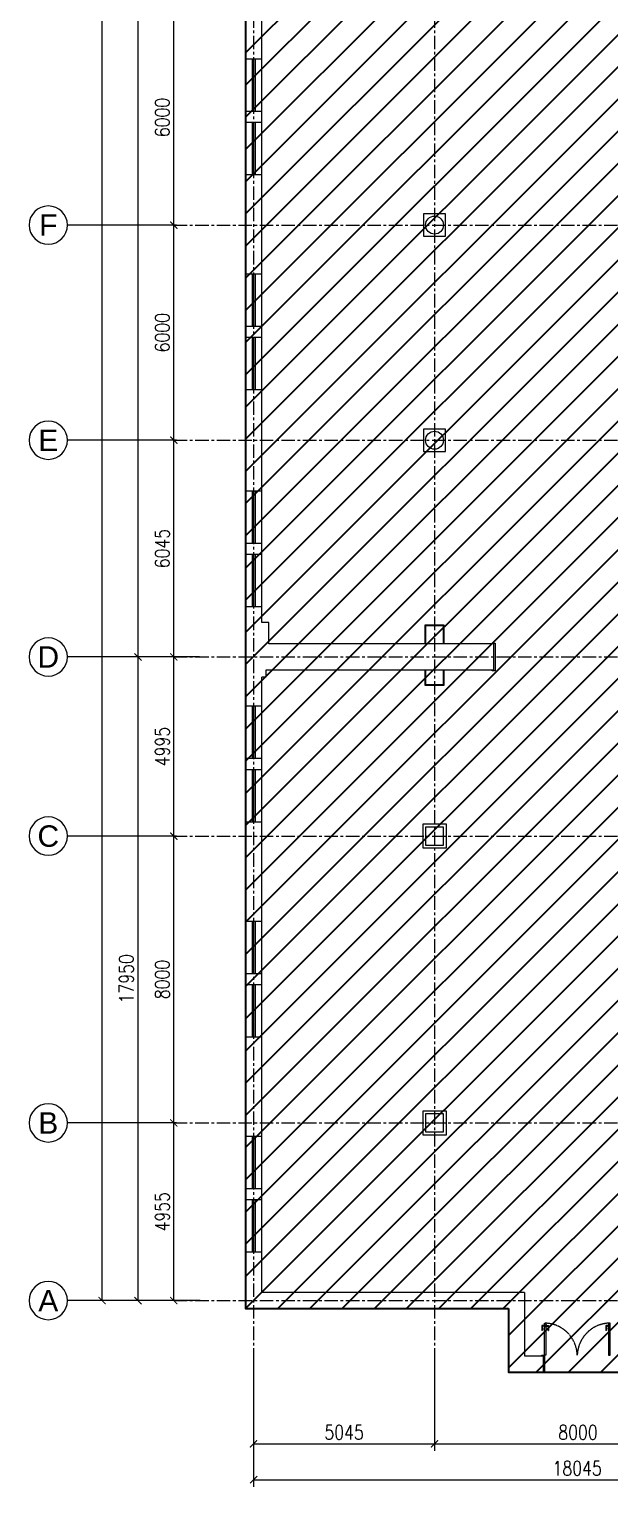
# Model space of a CAD drawing. Header units: millimetres. Extents: x -6033 to 120673, y -4970 to 90533.
# Drawn here: x -6033 to 10159, y -4970 to 35684 of the extents above; entities that cross this region are included whole.
import ezdxf
from ezdxf.enums import TextEntityAlignment as Align

# ---------------------------------------------------------------- set-up
doc = ezdxf.new("R2010")
doc.units = ezdxf.units.MM
doc.linetypes.add('I-AR$0$CENTER', pattern=[2, 1.25, -0.25, 0.25, -0.25])
doc.linetypes.add('I-AR$0$DASH', pattern=[0.35, 0.25, -0.1])
doc.layers.get('DefPoints').update_dxf_attribs({"color": 250})
for name, color, linetype in [('I-AR$0$0-建-轴号', 1, 'Continuous'), ('I-AR$0$1-窗', 2, 'Continuous'), ('I-AR$0$AXIS_TEXT', 7, 'Continuous'), ('I-AR$0$D-BASE-INTWALL', 1, 'Continuous'), ('I-AR$0$D-BASE-WALL', 4, 'Continuous'), ('I-AR$0$GZET_DIM_1-200_平面尺寸标注', 1, 'Continuous'), ('I-AR$0$I—平面—门', 1, 'Continuous')]:
    doc.layers.add(name, color=color, linetype=linetype)
doc.layers.add('I-AR$0$GZET_COL_GRID_1-200_轴线', color=8, linetype='I-AR$0$CENTER', lineweight=25)
doc.layers.add('I-AR$0$I-SCOPE', color=252, linetype='Continuous', lineweight=35)
doc.styles.add('I-AR$0$GZET-DIMT', font='romans.shx', dxfattribs={"width": 0.8})
doc.styles.add('I-AR$0$GZET-HT', font='arial.ttf', dxfattribs={"width": 0.8})
doc.dimstyles.new('I-AR$0$GZET_200', dxfattribs={"dimscale": 200, "dimtxt": 2, "dimasz": 1, "dimexe": 1, "dimexo": 1.5, "dimgap": 0.6, "dimtad": 1, "dimdec": 0, "dimrnd": 0.005, "dimzin": 0, "dimdsep": 46, "dimtxsty": 'I-AR$0$GZET-DIMT', "dimblk": 'I-AR$0$_ArchTick', "dimcen": 0.125, "dimclrd": 1, "dimclre": 1, "dimclrt": 2, "dimadec": 0, "dimazin": 0, "dimtfac": 1, "dimtdec": 0, "dimtix": 1, "dimtmove": 2, "dimatfit": 3, "dimldrblk": 'I-AR$0$_Dot', "dimfxl": 1, "dimtvp": 1, "dimtolj": 1, "dimtzin": 0, "dimarcsym": 0})

# ---------------------------------------------------------------- blocks, each defined once
blk = doc.blocks.new('I-AR$0$chuanghu1')
for p, q in [((0, 3230), (450, 3230)), ((0, 1770), (450, 1770)), ((0, 1460), (450, 1460)), ((0, 0), (450, 0))]:
    blk.add_line(p, q)
at = {"layer": 'I-AR$0$1-窗'}
for p, q in [((185, 3230), (185, 1770)), ((225, 3230), (225, 1770)), ((265, 3230), (265, 1770)), ((185, 1460), (185, 0)), ((225, 1460), (225, 0)), ((265, 1460), (265, 0))]:
    blk.add_line(p, q, dxfattribs=at)
blk = doc.blocks.new('I-AR$0$_ArchTick')
at = {"color": 2, "linetype": 'ByBlock', "const_width": 0.15}
blk.add_lwpolyline([(-0.5, -0.5), (0.5, 0.5)], dxfattribs=at)
blk = doc.blocks.new('*D259')
at = {"layer": 'DefPoints', "color": 0, "transparency": 16777216}
for p in [(-2000.000000000176, 5180.000000000002), (-1622.323113171581, 5180.000000000002), (-1622.323113171581, 225.0000000000001)]:
    blk.add_point(p, dxfattribs=at)
at = {"layer": 'I-AR$0$GZET_DIM_1-200_平面尺寸标注', "color": 1, "lineweight": -2, "transparency": 16777216}
for p, q in [((-1922.323113171581, 5180.000000000002), (-2200.000000000176, 5180.000000000001)), ((-2000.000000000174, 225.0000000000001), (-2000.000000000176, 5180.000000000002)), ((-1922.323113171581, 225.0000000000001), (-2200.000000000174, 225))]:
    blk.add_line(p, q, dxfattribs=at)
at = {"layer": 'I-AR$0$GZET_DIM_1-200_平面尺寸标注', "color": 1, "lineweight": -2, "transparency": 16777216, "xscale": 200, "yscale": 200, "zscale": 200}
for p, rotation in [((-2000.000000000176, 5180.000000000002), 90), ((-2000.000000000174, 225.0000000000001), 270)]:
    blk.add_blockref('I-AR$0$_ArchTick', p, dxfattribs=dict(at, rotation=rotation))
at = {"layer": 'I-AR$0$GZET_DIM_1-200_平面尺寸标注', "color": 2, "transparency": 16777216, "insert": (-2320.000000000174, 2702.500000000001), "char_height": 400, "attachment_point": 5, "rotation": 90, "style": 'I-AR$0$GZET-DIMT'}
blk.add_mtext('\\A1;4955', dxfattribs=at)
blk = doc.blocks.new('I-AR$0$_Dot')
at = {"color": 0, "linetype": 'ByBlock', "lineweight": -2}
blk.add_line((-0.5, 0), (-1, 0), dxfattribs=at)
at = {"color": 0, "linetype": 'ByBlock', "const_width": 0.5}
blk.add_lwpolyline([(-0.25, 0, 1), (0.25, 0, 1)], format="xyb", close=True, dxfattribs=at)
blk = doc.blocks.new('*D260')
at = {"layer": 'DefPoints', "color": 0, "transparency": 16777216}
for p in [(-2000.000000000176, 13180.00000000001), (-1622.323113171581, 13180.00000000001), (-1622.323113171581, 5180.000000000002)]:
    blk.add_point(p, dxfattribs=at)
at = {"layer": 'I-AR$0$GZET_DIM_1-200_平面尺寸标注', "color": 1, "lineweight": -2, "transparency": 16777216}
for p, q in [((-1922.323113171581, 13180.00000000001), (-2200.000000000175, 13180.00000000001)), ((-2000.000000000174, 5180.000000000002), (-2000.000000000176, 13180.00000000001)), ((-1922.323113171581, 5180.000000000002), (-2200.000000000174, 5180.000000000001))]:
    blk.add_line(p, q, dxfattribs=at)
at = {"layer": 'I-AR$0$GZET_DIM_1-200_平面尺寸标注', "color": 1, "lineweight": -2, "transparency": 16777216, "xscale": 200, "yscale": 200, "zscale": 200}
for p, rotation in [((-2000.000000000176, 13180.00000000001), 90), ((-2000.000000000174, 5180.000000000002), 270)]:
    blk.add_blockref('I-AR$0$_ArchTick', p, dxfattribs=dict(at, rotation=rotation))
at = {"layer": 'I-AR$0$GZET_DIM_1-200_平面尺寸标注', "color": 2, "transparency": 16777216, "insert": (-2320.000000000171, 9180.000000000002), "char_height": 400, "attachment_point": 5, "rotation": 90, "style": 'I-AR$0$GZET-DIMT'}
blk.add_mtext('\\A1;8000', dxfattribs=at)
blk = doc.blocks.new('*D261')
at = {"layer": 'DefPoints', "color": 0, "transparency": 16777216}
for p in [(-2000.000000000176, 18175.00000000001), (-1622.323113171581, 18175.00000000001), (-1622.323113171581, 13180.00000000001)]:
    blk.add_point(p, dxfattribs=at)
at = {"layer": 'I-AR$0$GZET_DIM_1-200_平面尺寸标注', "color": 1, "lineweight": -2, "transparency": 16777216}
for p, q in [((-1922.323113171581, 18175.00000000001), (-2200.000000000176, 18175.00000000001)), ((-2000.000000000174, 13180.00000000001), (-2000.000000000176, 18175.00000000001)), ((-1922.323113171581, 13180.00000000001), (-2200.000000000174, 13180.00000000001))]:
    blk.add_line(p, q, dxfattribs=at)
at = {"layer": 'I-AR$0$GZET_DIM_1-200_平面尺寸标注', "color": 1, "lineweight": -2, "transparency": 16777216, "xscale": 200, "yscale": 200, "zscale": 200}
for p, rotation in [((-2000.000000000176, 18175.00000000001), 90), ((-2000.000000000174, 13180.00000000001), 270)]:
    blk.add_blockref('I-AR$0$_ArchTick', p, dxfattribs=dict(at, rotation=rotation))
at = {"layer": 'I-AR$0$GZET_DIM_1-200_平面尺寸标注', "color": 2, "transparency": 16777216, "insert": (-2320.00000000017, 15677.5), "char_height": 400, "attachment_point": 5, "rotation": 90, "style": 'I-AR$0$GZET-DIMT'}
blk.add_mtext('\\A1;4995', dxfattribs=at)
blk = doc.blocks.new('*D262')
at = {"layer": 'DefPoints', "color": 0, "transparency": 16777216}
for p in [(-2000.000000000176, 24220.00000000001), (-1622.323113171581, 24220.00000000001), (-1622.323113171581, 18175.00000000001)]:
    blk.add_point(p, dxfattribs=at)
at = {"layer": 'I-AR$0$GZET_DIM_1-200_平面尺寸标注', "color": 1, "lineweight": -2, "transparency": 16777216}
for p, q in [((-1922.323113171581, 24220.00000000001), (-2200.000000000176, 24220.00000000001)), ((-2000.000000000174, 18175.00000000001), (-2000.000000000176, 24220.00000000001)), ((-1922.323113171581, 18175.00000000001), (-2200.000000000174, 18175.00000000001))]:
    blk.add_line(p, q, dxfattribs=at)
at = {"layer": 'I-AR$0$GZET_DIM_1-200_平面尺寸标注', "color": 1, "lineweight": -2, "transparency": 16777216, "xscale": 200, "yscale": 200, "zscale": 200}
for p, rotation in [((-2000.000000000176, 24220.00000000001), 90), ((-2000.000000000174, 18175.00000000001), 270)]:
    blk.add_blockref('I-AR$0$_ArchTick', p, dxfattribs=dict(at, rotation=rotation))
at = {"layer": 'I-AR$0$GZET_DIM_1-200_平面尺寸标注', "color": 2, "transparency": 16777216, "insert": (-2320.000000000168, 21197.5), "char_height": 400, "attachment_point": 5, "rotation": 90, "style": 'I-AR$0$GZET-DIMT'}
blk.add_mtext('\\A1;6045', dxfattribs=at)
blk = doc.blocks.new('*D263')
at = {"layer": 'DefPoints', "color": 0, "transparency": 16777216}
for p in [(-2000.000000000183, 30220.00000000001), (-1622.323113171581, 30220.00000000001), (-1622.323113171581, 24220.00000000001)]:
    blk.add_point(p, dxfattribs=at)
at = {"layer": 'I-AR$0$GZET_DIM_1-200_平面尺寸标注', "color": 1, "lineweight": -2, "transparency": 16777216}
for p, q in [((-1922.323113171581, 30220.00000000001), (-2200.000000000183, 30220.00000000001)), ((-2000.000000000181, 24220.00000000001), (-2000.000000000183, 30220.00000000001)), ((-1922.323113171581, 24220.00000000001), (-2200.000000000181, 24220.00000000001))]:
    blk.add_line(p, q, dxfattribs=at)
at = {"layer": 'I-AR$0$GZET_DIM_1-200_平面尺寸标注', "color": 1, "lineweight": -2, "transparency": 16777216, "xscale": 200, "yscale": 200, "zscale": 200}
for p, rotation in [((-2000.000000000183, 30220.00000000001), 90), ((-2000.000000000181, 24220.00000000001), 270)]:
    blk.add_blockref('I-AR$0$_ArchTick', p, dxfattribs=dict(at, rotation=rotation))
at = {"layer": 'I-AR$0$GZET_DIM_1-200_平面尺寸标注', "color": 2, "transparency": 16777216, "insert": (-2320.000000000174, 27220), "char_height": 400, "attachment_point": 5, "rotation": 90, "style": 'I-AR$0$GZET-DIMT'}
blk.add_mtext('\\A1;6000', dxfattribs=at)
blk = doc.blocks.new('*D264')
at = {"layer": 'DefPoints', "color": 0, "transparency": 16777216}
for p in [(-2000.000000000183, 36220), (-1622.323113171581, 36220), (-1622.323113171581, 30220.00000000001)]:
    blk.add_point(p, dxfattribs=at)
at = {"layer": 'I-AR$0$GZET_DIM_1-200_平面尺寸标注', "color": 1, "lineweight": -2, "transparency": 16777216}
for p, q in [((-1922.323113171581, 36220), (-2200.000000000183, 36220)), ((-2000.000000000182, 30220.00000000001), (-2000.000000000183, 36220)), ((-1922.323113171581, 30220.00000000001), (-2200.000000000182, 30220.00000000001))]:
    blk.add_line(p, q, dxfattribs=at)
at = {"layer": 'I-AR$0$GZET_DIM_1-200_平面尺寸标注', "color": 1, "lineweight": -2, "transparency": 16777216, "xscale": 200, "yscale": 200, "zscale": 200}
for p, rotation in [((-2000.000000000183, 36220), 90), ((-2000.000000000182, 30220.00000000001), 270)]:
    blk.add_blockref('I-AR$0$_ArchTick', p, dxfattribs=dict(at, rotation=rotation))
at = {"layer": 'I-AR$0$GZET_DIM_1-200_平面尺寸标注', "color": 2, "transparency": 16777216, "insert": (-2320.000000000173, 33220), "char_height": 400, "attachment_point": 5, "rotation": 90, "style": 'I-AR$0$GZET-DIMT'}
blk.add_mtext('\\A1;6000', dxfattribs=at)
blk = doc.blocks.new('*D273')
at = {"layer": 'DefPoints', "color": 0, "transparency": 16777216}
for p in [(225.0000000000073, -911.9176313178323), (5270.000000000007, -911.9176313178323), (5270.000000000007, -3770)]:
    blk.add_point(p, dxfattribs=at)
at = {"layer": 'I-AR$0$GZET_DIM_1-200_平面尺寸标注', "color": 1, "lineweight": -2, "transparency": 16777216}
for p, q in [((225.0000000000072, -1211.917631317832), (225.0000000000071, -3970)), ((5270.000000000007, -1211.917631317832), (5270.000000000007, -3970)), ((225.0000000000071, -3770), (5270.000000000007, -3770))]:
    blk.add_line(p, q, dxfattribs=at)
at = {"layer": 'I-AR$0$GZET_DIM_1-200_平面尺寸标注', "color": 1, "lineweight": -2, "transparency": 16777216, "xscale": 200, "yscale": 200, "zscale": 200, "rotation": 180}
blk.add_blockref('I-AR$0$_ArchTick', (225.0000000000071, -3770), dxfattribs=at)
at = {"layer": 'I-AR$0$GZET_DIM_1-200_平面尺寸标注', "color": 1, "lineweight": -2, "transparency": 16777216, "xscale": 200, "yscale": 200, "zscale": 200}
blk.add_blockref('I-AR$0$_ArchTick', (5270.000000000007, -3770), dxfattribs=at)
at = {"layer": 'I-AR$0$GZET_DIM_1-200_平面尺寸标注', "color": 2, "transparency": 16777216, "insert": (2747.500000000007, -3450), "char_height": 400, "attachment_point": 5, "style": 'I-AR$0$GZET-DIMT'}
blk.add_mtext('\\A1;5045', dxfattribs=at)
blk = doc.blocks.new('*D274')
at = {"layer": 'DefPoints', "color": 0, "transparency": 16777216}
for p in [(5270.000000000007, -911.9176313178323), (13270, -911.9176313178468), (13270, -3770)]:
    blk.add_point(p, dxfattribs=at)
at = {"layer": 'I-AR$0$GZET_DIM_1-200_平面尺寸标注', "color": 1, "lineweight": -2, "transparency": 16777216}
for p, q in [((5270.000000000007, -1211.917631317832), (5270.000000000007, -3970)), ((13270, -1211.917631317847), (13270, -3970)), ((5270.000000000007, -3770), (13270, -3770))]:
    blk.add_line(p, q, dxfattribs=at)
at = {"layer": 'I-AR$0$GZET_DIM_1-200_平面尺寸标注', "color": 1, "lineweight": -2, "transparency": 16777216, "xscale": 200, "yscale": 200, "zscale": 200, "rotation": 180}
blk.add_blockref('I-AR$0$_ArchTick', (5270.000000000007, -3770), dxfattribs=at)
at = {"layer": 'I-AR$0$GZET_DIM_1-200_平面尺寸标注', "color": 1, "lineweight": -2, "transparency": 16777216, "xscale": 200, "yscale": 200, "zscale": 200}
blk.add_blockref('I-AR$0$_ArchTick', (13270, -3770), dxfattribs=at)
at = {"layer": 'I-AR$0$GZET_DIM_1-200_平面尺寸标注', "color": 2, "transparency": 16777216, "insert": (9270.000000000004, -3450), "char_height": 400, "attachment_point": 5, "style": 'I-AR$0$GZET-DIMT'}
blk.add_mtext('\\A1;8000', dxfattribs=at)
blk = doc.blocks.new('*D300')
at = {"layer": 'DefPoints', "color": 0, "transparency": 16777216}
for p in [(-1117.595758745207, 60220.00000000003), (-3000.000000000205, 18175.00000000001), (-988.0274124185021, 18175.00000000001)]:
    blk.add_point(p, dxfattribs=at)
at = {"layer": 'I-AR$0$GZET_DIM_1-200_平面尺寸标注', "color": 1, "lineweight": -2, "transparency": 16777216}
for p, q in [((-1417.595758745207, 60220.00000000003), (-3200.000000000214, 60220.00000000003)), ((-3000.000000000214, 60220.00000000003), (-3000.000000000205, 18175.00000000001)), ((-1288.027412418502, 18175.00000000001), (-3200.000000000205, 18175.00000000001))]:
    blk.add_line(p, q, dxfattribs=at)
at = {"layer": 'I-AR$0$GZET_DIM_1-200_平面尺寸标注', "color": 1, "lineweight": -2, "transparency": 16777216, "xscale": 200, "yscale": 200, "zscale": 200}
for p, rotation in [((-3000.000000000214, 60220.00000000003), 90), ((-3000.000000000205, 18175.00000000001), 270)]:
    blk.add_blockref('I-AR$0$_ArchTick', p, dxfattribs=dict(at, rotation=rotation))
at = {"layer": 'I-AR$0$GZET_DIM_1-200_平面尺寸标注', "color": 2, "transparency": 16777216, "insert": (-3320.000000000198, 39197.50000000001), "char_height": 400, "attachment_point": 5, "rotation": 90, "style": 'I-AR$0$GZET-DIMT'}
blk.add_mtext('\\A1;42045', dxfattribs=at)
blk = doc.blocks.new('*D301')
at = {"layer": 'DefPoints', "color": 0, "transparency": 16777216}
for p in [(-988.0274124185021, 18175.00000000001), (-3000.000000000205, 224.9999999999998), (-962.0669460450231, 225.0000000000001)]:
    blk.add_point(p, dxfattribs=at)
at = {"layer": 'I-AR$0$GZET_DIM_1-200_平面尺寸标注', "color": 1, "lineweight": -2, "transparency": 16777216}
for p, q in [((-1288.027412418502, 18175.00000000001), (-3200.000000000209, 18175.00000000001)), ((-3000.000000000209, 18175.00000000001), (-3000.000000000205, 224.9999999999998)), ((-1262.066946045023, 225.0000000000001), (-3200.000000000205, 224.9999999999998))]:
    blk.add_line(p, q, dxfattribs=at)
at = {"layer": 'I-AR$0$GZET_DIM_1-200_平面尺寸标注', "color": 1, "lineweight": -2, "transparency": 16777216, "xscale": 200, "yscale": 200, "zscale": 200}
for p, rotation in [((-3000.000000000209, 18175.00000000001), 90), ((-3000.000000000205, 224.9999999999998), 270)]:
    blk.add_blockref('I-AR$0$_ArchTick', p, dxfattribs=dict(at, rotation=rotation))
at = {"layer": 'I-AR$0$GZET_DIM_1-200_平面尺寸标注', "color": 2, "transparency": 16777216, "insert": (-3320.000000000204, 9200.000000000002), "char_height": 400, "attachment_point": 5, "rotation": 90, "style": 'I-AR$0$GZET-DIMT'}
blk.add_mtext('\\A1;17950', dxfattribs=at)
blk = doc.blocks.new('*D302')
at = {"layer": 'DefPoints', "color": 0, "transparency": 16777216}
for p in [(-4000.00000000022, 84275.00000000004), (-972.2861498482457, 84275.00000000004), (-962.0669460450231, 225.0000000000001)]:
    blk.add_point(p, dxfattribs=at)
at = {"layer": 'I-AR$0$GZET_DIM_1-200_平面尺寸标注', "color": 1, "lineweight": -2, "transparency": 16777216}
for p, q in [((-1272.286149848245, 84275.00000000004), (-4200.000000000221, 84275.00000000004)), ((-4000.000000000201, 224.9999999999997), (-4000.00000000022, 84275.00000000004)), ((-1262.066946045023, 225.0000000000001), (-4200.000000000201, 224.9999999999996))]:
    blk.add_line(p, q, dxfattribs=at)
at = {"layer": 'I-AR$0$GZET_DIM_1-200_平面尺寸标注', "color": 1, "lineweight": -2, "transparency": 16777216, "xscale": 200, "yscale": 200, "zscale": 200}
for p, rotation in [((-4000.00000000022, 84275.00000000004), 90), ((-4000.000000000201, 224.9999999999997), 270)]:
    blk.add_blockref('I-AR$0$_ArchTick', p, dxfattribs=dict(at, rotation=rotation))
at = {"layer": 'I-AR$0$GZET_DIM_1-200_平面尺寸标注', "color": 2, "transparency": 16777216, "insert": (-4320.000000000197, 42250.00000000001), "char_height": 400, "attachment_point": 5, "rotation": 90, "style": 'I-AR$0$GZET-DIMT'}
blk.add_mtext('\\A1;84050', dxfattribs=at)
blk = doc.blocks.new('*D303')
at = {"layer": 'DefPoints', "color": 0, "transparency": 16777216}
for p in [(225.0000000000073, -2729.280466688739), (18270.00000000001, -2729.280466688739), (18270.00000000001, -4770.000000000015)]:
    blk.add_point(p, dxfattribs=at)
at = {"layer": 'I-AR$0$GZET_DIM_1-200_平面尺寸标注', "color": 1, "lineweight": -2, "transparency": 16777216}
for p, q in [((225.0000000000072, -3029.280466688739), (225.0000000000071, -4970.000000000015)), ((18270.00000000001, -3029.280466688739), (18270.00000000001, -4970.000000000015)), ((225.0000000000072, -4770.000000000015), (18270.00000000001, -4770.000000000015))]:
    blk.add_line(p, q, dxfattribs=at)
at = {"layer": 'I-AR$0$GZET_DIM_1-200_平面尺寸标注', "color": 1, "lineweight": -2, "transparency": 16777216, "xscale": 200, "yscale": 200, "zscale": 200, "rotation": 180}
blk.add_blockref('I-AR$0$_ArchTick', (225.0000000000072, -4770.000000000015), dxfattribs=at)
at = {"layer": 'I-AR$0$GZET_DIM_1-200_平面尺寸标注', "color": 1, "lineweight": -2, "transparency": 16777216, "xscale": 200, "yscale": 200, "zscale": 200}
blk.add_blockref('I-AR$0$_ArchTick', (18270.00000000001, -4770.000000000015), dxfattribs=at)
at = {"layer": 'I-AR$0$GZET_DIM_1-200_平面尺寸标注', "color": 2, "transparency": 16777216, "insert": (9247.500000000007, -4450.000000000015), "char_height": 400, "attachment_point": 5, "style": 'I-AR$0$GZET-DIMT'}
blk.add_mtext('\\A1;18045', dxfattribs=at)
blk = doc.blocks.new('I-AR$0$_AXISO')
blk.add_circle((0, 0), 0.5)
at = {"layer": 'I-AR$0$AXIS_TEXT', "style": 'I-AR$0$GZET-HT'}
blk.add_attdef('A', text='', height=0.56, dxfattribs=at).set_placement((0, 0), align=Align.MIDDLE_CENTER)
blk = doc.blocks.new('I-AR$0$海龙_1211170131')
at = {"layer": 'I-AR$0$0-建-轴号', "linetype": 'Continuous'}
for p, q in [((-2224.999999999993, 29994.99999999999), (-5191.666666666533, 29995.00000010629)), ((-2224.999999999985, 23995), (-5191.666666666526, 23995.0000001063)), ((-2224.999999999993, 17950), (-5191.666666666533, 17950.0000001063)), ((-2224.999999999985, 12955), (-5191.666666666526, 12955.0000001063)), ((-2224.999999999993, 4955), (-5191.666666666533, 4955.000000106302)), ((-2224.999999999993, 0), (-5191.666666666533, 1.063017407432199e-07))]:
    blk.add_line(p, q, dxfattribs=at)
at = {"layer": 'I-AR$0$GZET_COL_GRID_1-200_轴线', "ltscale": 300}
for p, q in [((0, 86275), (0, -3995)), ((5045, 86275), (5045, -3995)), ((-2225, 29994.99999999999), (20564.99999999999, 29994.99999999999)), ((-2225, 23995), (20565, 23995)), ((-2225, 17950), (20565, 17950)), ((-2225, 12955), (24145.00000000001, 12955)), ((-2225, 4955), (24145, 4955)), ((-2225, 0), (24145, 0))]:
    blk.add_line(p, q, dxfattribs=at)
at = {"layer": 'I-AR$0$0-建-轴号', "linetype": 'Continuous'}
ref = blk.add_blockref('I-AR$0$_AXISO', (-5725.000000000022, 29995.00000000734), dxfattribs=dict(at, xscale=-1066.666666666667, yscale=1066.666666666667, zscale=0.6666666666666664, rotation=180))
ref.add_attrib('A', 'F', dxfattribs={"layer": 'I-AR$0$AXIS_TEXT', "height": 597.3333333333333, "style": 'I-AR$0$GZET-HT'}).set_placement((-5725.000000000022, 29995.00000000734), align=Align.MIDDLE_CENTER)
ref = blk.add_blockref('I-AR$0$_AXISO', (-5725.000000000015, 23995.00000000735), dxfattribs=dict(at, xscale=-1066.666666666667, yscale=1066.666666666667, zscale=0.6666666666666664, rotation=180))
ref.add_attrib('A', 'E', dxfattribs={"layer": 'I-AR$0$AXIS_TEXT', "height": 597.3333333333333, "style": 'I-AR$0$GZET-HT'}).set_placement((-5725.000000000015, 23995.00000000735), align=Align.MIDDLE_CENTER)
ref = blk.add_blockref('I-AR$0$_AXISO', (-5725.000000000022, 17950.00000000735), dxfattribs=dict(at, xscale=-1066.666666666667, yscale=1066.666666666667, zscale=0.6666666666666664, rotation=180))
ref.add_attrib('A', 'D', dxfattribs={"layer": 'I-AR$0$AXIS_TEXT', "height": 597.3333333333333, "style": 'I-AR$0$GZET-HT'}).set_placement((-5725.000000000022, 17950.00000000735), align=Align.MIDDLE_CENTER)
ref = blk.add_blockref('I-AR$0$_AXISO', (-5725.000000000015, 12955.00000000735), dxfattribs=dict(at, xscale=-1066.666666666667, yscale=1066.666666666667, zscale=0.6666666666666664, rotation=180))
ref.add_attrib('A', 'C', dxfattribs={"layer": 'I-AR$0$AXIS_TEXT', "height": 597.3333333333333, "style": 'I-AR$0$GZET-HT'}).set_placement((-5725.000000000015, 12955.00000000735), align=Align.MIDDLE_CENTER)
ref = blk.add_blockref('I-AR$0$_AXISO', (-5725.000000000022, 4955.000000007349), dxfattribs=dict(at, xscale=-1066.666666666667, yscale=1066.666666666667, zscale=0.6666666666666664, rotation=180))
ref.add_attrib('A', 'B', dxfattribs={"layer": 'I-AR$0$AXIS_TEXT', "height": 597.3333333333333, "style": 'I-AR$0$GZET-HT'}).set_placement((-5725.000000000022, 4955.000000007349), align=Align.MIDDLE_CENTER)
ref = blk.add_blockref('I-AR$0$_AXISO', (-5725.000000000022, 7.34871719032526e-09), dxfattribs=dict(at, xscale=-1066.666666666667, yscale=1066.666666666667, zscale=0.6666666666666664, rotation=180))
ref.add_attrib('A', 'A', dxfattribs={"layer": 'I-AR$0$AXIS_TEXT', "height": 597.3333333333333, "style": 'I-AR$0$GZET-HT'}).set_placement((-5725.000000000022, 7.34871719032526e-09), align=Align.MIDDLE_CENTER)
at = {"layer": 'I-AR$0$GZET_DIM_1-200_平面尺寸标注'}
for base, p1, p2, angle, picture, middle in [((-4225.000000000226, 84050.00000000004), (-1187.06694604503, 0), (-1197.286149848253, 84050.00000000001), 90, '*D302', (-4545.000000000204, 42025.00000000001)), ((-3225.000000000211, 17950.00000000001), (-1342.595758745214, 59995), (-1213.027412418509, 17950), 90, '*D300', (-3545.000000000204, 38972.50000000001)), ((-2225.000000000189, 35995), (-1847.323113171587, 29994.99999999999), (-1847.323113171587, 35994.99999999999), 270, '*D264', (-2545.000000000182, 32995)), ((-2225.000000000189, 29995.00000000001), (-1847.323113171587, 23995), (-1847.323113171587, 29994.99999999999), 270, '*D263', (-2545.000000000182, 26995)), ((-2225.000000000182, 23995.00000000001), (-1847.323113171587, 17950), (-1847.323113171587, 23995), 270, '*D262', (-2545.000000000175, 20972.5)), ((-3225.000000000211, 0), (-1213.027412418509, 17950), (-1187.06694604503, 0), 90, '*D301', (-3545.000000000211, 8975)), ((-2225.000000000182, 17950.00000000001), (-1847.323113171587, 12955), (-1847.323113171587, 17950), 270, '*D261', (-2545.000000000175, 15452.5)), ((-2225.000000000182, 12955.00000000001), (-1847.323113171587, 4955), (-1847.323113171587, 12955), 270, '*D260', (-2545.000000000182, 8955)), ((-2225.000000000182, 4955), (-1847.323113171587, 0), (-1847.323113171587, 4955), 270, '*D259', (-2545.000000000182, 2477.5))]:
    dim = blk.add_linear_dim(base=base, p1=p1, p2=p2, angle=angle, dimstyle='I-AR$0$GZET_200', dxfattribs=at)
    dim.commit()
    dim.dimension.update_dxf_attribs({"geometry": picture, "text_midpoint": middle, "insert": (-225.0000000000073, -225)})
for base, p1, p2, picture, middle in [((5045, -3995), (0, -1136.917631317832), (5045, -1136.917631317832), '*D273', (2522.5, -3675)), ((13044.99999999999, -3995), (5045, -1136.917631317832), (13044.99999999999, -1136.917631317847), '*D274', (9045, -3675)), ((18045, -4995.000000000015), (0, -2954.280466688739), (18045, -2954.280466688739), '*D303', (9022.5, -4675.000000000015))]:
    dim = blk.add_linear_dim(base=base, p1=p1, p2=p2, dimstyle='I-AR$0$GZET_200', dxfattribs=at)
    dim.commit()
    dim.dimension.update_dxf_attribs({"geometry": picture, "text_midpoint": middle, "insert": (-225.0000000000073, -225)})
blk = doc.blocks.new('I-AR')
at = {"layer": 'I-AR$0$I-SCOPE'}
h = blk.add_hatch(dxfattribs=at)
h.set_pattern_fill('ANSI31', color=256, scale=200)
h.set_pattern_definition([(45, (0, 0), (-449.0128060534577, 449.0128060534577), [])])
h.paths.add_polyline_path([(63300.00000000001, 72640), (66630, 72640), (66630, 70889.38256153524), (90600, 70889.99999999999), (90600, 66390.00000000001), (96650.00000000001, 66390.00000000001), (96650, 24876.39849369839), (18340, 24876.39849369839), (18340, 66390), (48090, 66390), (48090, 72640), (51400, 72640), (51400, 72649.88673694879), (52869.5, 72649.88673694879), (52869.5, 72640), (55240.00000000001, 72640), (55240.00000000001, 72790.00000000013), (59460, 72790.00000000013), (59460, 72640), (61830.5, 72640), (61830.5, 72649.88673694879), (63300, 72649.88673694879)], flags=16)
h.paths.add_polyline_path([(7330, 0), (7330, -1770), (11180, -1770), (11180, 0), (18450, 0), (18449.99999999991, 2899.999999999971), (27550, 2899.999999999971), (27550, 18090), (37037.33127936907, 18090), (37037.33127936907, 17350), (96200, 17350), (96200, 18120), (114640, 18120), (114640, 84500), (0, 84500), (0, 0)])
at = {"layer": 'I-AR$0$D-BASE-INTWALL'}
for points in [[(4960, 29910), (5580, 29910), (5580, 30530), (4960, 30530)], [(4960, 23910), (5580, 23910), (5580, 24530), (4960, 24530)], [(4940, 12850), (5600, 12850), (5600, 13510), (4940, 13510)], [(4940, 4850), (5600, 4850), (5600, 5510), (4940, 5510)]]:
    blk.add_lwpolyline(points, close=True, dxfattribs=at)
for points in [[(5540, 18540), (5540, 19060), (5000, 19060), (5000, 18540)], [(5000, 17810), (5000, 17390), (5540, 17390), (5540, 17810)]]:
    blk.add_lwpolyline(points, dxfattribs=at)
at = {"layer": 'I-AR$0$D-BASE-WALL'}
for p, q in [((0, 0), (0, 64360.18407528891)), ((450, 19140), (450, 64360.1840752889)), ((6925, 18540), (650, 18540)), ((6925, 17810), (6925, 18540)), ((450, 450), (450, 17610)), ((6925, 17810), (570, 17810)), ((7780, 450), (450, 450)), ((7780, 450), (7780, -1320)), ((0, 0), (7330, 0)), ((7330, 0), (7330, -1770)), ((7780, -1320), (8305, -1320)), ((8305, -1320), (8305, -1770)), ((7330, -1770), (8305, -1770))]:
    blk.add_line(p, q, dxfattribs=at)
for points in [[(650, 18540), (650, 19140), (450, 19140)], [(5520, 18540), (5520, 19040), (5020, 19040), (5020, 18540)], [(6925, 18540), (6880, 18540), (6880, 18560), (6960, 18560), (6960, 17790), (6880, 17790), (6880, 17810), (6925, 17810), (6925, 18540)], [(570, 17810), (570, 17610), (450, 17610)], [(5020, 17810), (5020, 17410), (5520, 17410), (5520, 17810)], [(8305, -1319.999999999825), (8260, -1319.999999999825), (8260, -1299.999999999825), (8335, -1299.999999999825), (8335, -1340.000000000058), (8340, -1340.000000000058), (8340, -1790), (8260, -1790), (8260, -1770), (8305, -1770), (8305, -1319.999999999825)]]:
    blk.add_lwpolyline(points, dxfattribs=at)
for points in [[(5020, 12930), (5520, 12930), (5520, 13430), (5020, 13430)], [(5020, 4930), (5520, 4930), (5520, 5430), (5020, 5430)]]:
    blk.add_lwpolyline(points, close=True, dxfattribs=at)
for centre in [(5270, 30220), (5270, 24220)]:
    blk.add_circle(centre, 250, dxfattribs=at)
at = {"layer": 'I-AR$0$I-SCOPE'}
blk.add_lwpolyline([(7330, 0), (7330, -1770), (11180, -1770), (11180, 0), (18450, 0), (18449.99999999991, 2899.999999999971), (27550, 2899.999999999971), (27550, 18090), (37037.33127936907, 18090), (37037.33127936907, 17350), (96200, 17350), (96200, 18120), (114640, 18120), (114640, 84500), (0, 84500), (0, 0)], close=True, dxfattribs=at)
at = {"layer": 'I-AR$0$I—平面—门'}
for p, q in [((8259.52199254185, -470.269938235142), (8259.521992542315, -612.1366049018106)), ((8323.52199254185, -470.269938235142), (8259.52199254185, -470.269938235142)), ((8274.455325875431, -612.1366049018106), (8259.521992542315, -612.1366049018106)), ((8323.52199254185, -491.6032715684851), (8280.855325875338, -491.6032715684851)), ((8323.52199254185, -452.1246791903395), (8323.52199254185, -509.7485306135495)), ((8323.52199254185, -452.1246791903395), (8328.855325875338, -452.1246791903395)), ((8328.855325875338, -509.7485306135495), (8323.52199254185, -509.7485306135495)), ((8328.855325875338, -443.5913458569848), (8328.855325875338, -518.4763486381853)), ((8328.855325875338, -443.5913458569848), (8335.255325875245, -443.5913458569848)), ((8335.255325875245, -518.2818639468751), (8328.855325875338, -518.2818639468751)), ((8335.25532576628, -443.5913458025898), (8335.25532576628, -518.28186389248)), ((8375.25532576628, -443.5913458025898), (8375.25532576628, -518.28186389248)), ((8381.655325657222, -443.5913458569848), (8375.255325657316, -443.5913458569848)), ((8375.255325657316, -518.2818639468751), (8381.655325657222, -518.2818639468751)), ((8381.655325657222, -443.5913458569848), (8381.655325657222, -518.4763486381853)), ((8386.988658990711, -452.1246791903104), (8381.655325657222, -452.1246791903104)), ((8381.655325657222, -509.7485306135495), (8386.988658990711, -509.7485306135495)), ((8386.988658990711, -452.1246791903104), (8386.988658990711, -509.7485306135495)), ((8386.988658990711, -470.2699382351129), (8450.988658990711, -470.2699382351129)), ((8386.988658990711, -491.6032715684851), (8429.655325657222, -491.6032715684851)), ((8436.055325657595, -612.1366049018106), (8450.988658990711, -612.1366049018106)), ((8450.988658990711, -470.2699382351129), (8450.988658990711, -612.1366049018106)), ((10049.26666677557, -470.2699382351129), (10049.26666677557, -612.1366049018106)), ((10113.26666677557, -470.2699382351129), (10049.26666677557, -470.2699382351129)), ((10064.20000010915, -612.1366049018106), (10049.26666677557, -612.1366049018106)), ((10113.26666677557, -491.6032715684851), (10070.60000010906, -491.6032715684851)), ((10113.26666677557, -452.1246791903104), (10113.26666677557, -509.7485306135495)), ((10113.26666677557, -452.1246791903104), (10118.60000010906, -452.1246791903104)), ((10118.60000010906, -509.7485306135495), (10113.26666677557, -509.7485306135495)), ((10118.60000010906, -443.5913458569848), (10118.60000010906, -518.4763486381853)), ((10118.60000010906, -443.5913458569848), (10125.00000010896, -443.5913458569848)), ((10125.00000010896, -518.2818639468751), (10118.60000010906, -518.2818639468751)), ((10125, -443.5913458025898), (10125, -518.28186389248))]:
    blk.add_line(p, q, dxfattribs=at)
for points in [[(8335.25532576628, -1299.999999999971), (8335.25532576628, -404.9999999999709), (8375.25532576628, -404.9999999999418), (8375.25532576628, -1299.999999999942)], [(10165, -1299.999999999971), (10165, -404.9999999999709), (10125, -404.9999999999418), (10125, -1299.999999999942)]]:
    blk.add_lwpolyline(points, close=True, dxfattribs=at)
for points in [[(8280.855325875338, -491.6032715684851, 0.2087148726955844), (8281.268470635172, -557.2414367786841, -0.0618188095131758), (8274.455325875431, -612.1366049018106, -10.7047790596618)], [(8429.655325657222, -491.6032715684851, -0.2087148726955844), (8429.242180897389, -557.241436778655, 0.0618188095131758), (8436.055325657595, -612.1366049018106, 10.7047790596618)], [(10070.60000010906, -491.6032715684851, 0.2087148726955844), (10071.01314486889, -557.241436778655, -0.0618188095131758), (10064.20000010915, -612.1366049018106, -10.7047790596618)]]:
    blk.add_lwpolyline(points, format="xyb", dxfattribs=at)
at = {"layer": 'I-AR$0$I—平面—门', "color": 252, "linetype": 'I-AR$0$DASH', "ltscale": 5}
for centre, start, end in [((8329.370146514382, -1326.279147378635), 2.073367780636473, 89.14133821463436), ((10170.8851792519, -1326.279147378635), 90.85866178536565, 177.9266322193635)]:
    blk.add_arc(centre, 921.3607141389065, start, end, dxfattribs=at)
at = {"layer": 'I-AR$0$D-BASE-WALL'}
for p in [(0, 31630), (0, 25630), (0, 19580), (0, 13580), (0, 7580), (0, 1580)]:
    blk.add_blockref('I-AR$0$chuanghu1', p, dxfattribs=at)
at = {"layer": 'I-AR$0$GZET_COL_GRID_1-200_轴线'}
blk.add_blockref('I-AR$0$海龙_1211170131', (225.0000000000073, 225), dxfattribs=at)

msp = doc.modelspace()

# ---------------------------------------------------------------- block references
msp.add_blockref('I-AR', (0, 0))

doc.saveas('drawing.dxf')
